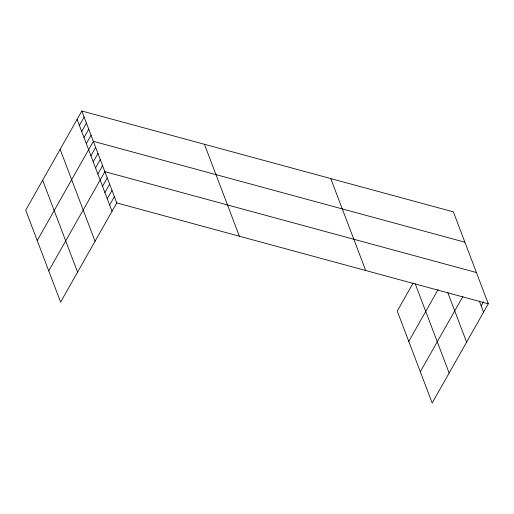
<?xml version="1.0" encoding="UTF-8"?>
<svg xmlns="http://www.w3.org/2000/svg" width="514" height="514" viewBox="0 0 514 514"><rect width="100%" height="100%" fill="white"/><g stroke="black" fill="none" stroke-linecap="round" stroke-linejoin="round"><path stroke-width="0.77" d="M81.829 110.992L25.7 210.2L60.62 302.136L116.755 202.927L81.829 110.992L453.38 211.864L488.3 303.8L432.171 403.008L397.245 311.073L413.05 283.137M79.4 125.422L84.135 117.057M81.707 131.488L86.442 123.122M84.013 137.559L88.749 129.194M86.32 143.624L91.049 135.259M37.226 240.539L93.355 141.331L464.9 242.203M90.927 155.761L95.662 147.396M93.233 161.826L97.968 153.461M95.54 167.898L100.269 159.533M97.84 173.963L102.575 165.598M48.746 270.878L104.882 171.67L476.427 272.542M102.524 186.286L107.253 177.921M104.895 192.538L109.63 184.173M107.272 198.789L112.007 190.424M109.649 205.041L114.378 196.676M408.771 341.412L438.108 289.555M420.298 371.75L462.825 296.578M481.194 305.914L483.558 301.731M116.755 202.927L488.3 303.8M479.344 301.05L483.565 312.165M447.816 292.684L466.603 342.144M415.235 283.792L449.133 373.029M330.765 178.576L365.692 270.512M204.443 144.28L239.363 236.215M77.1 119.357L112.02 211.293M60.138 149.336L95.058 241.272M42.662 180.221L77.582 272.157"/></g></svg>
